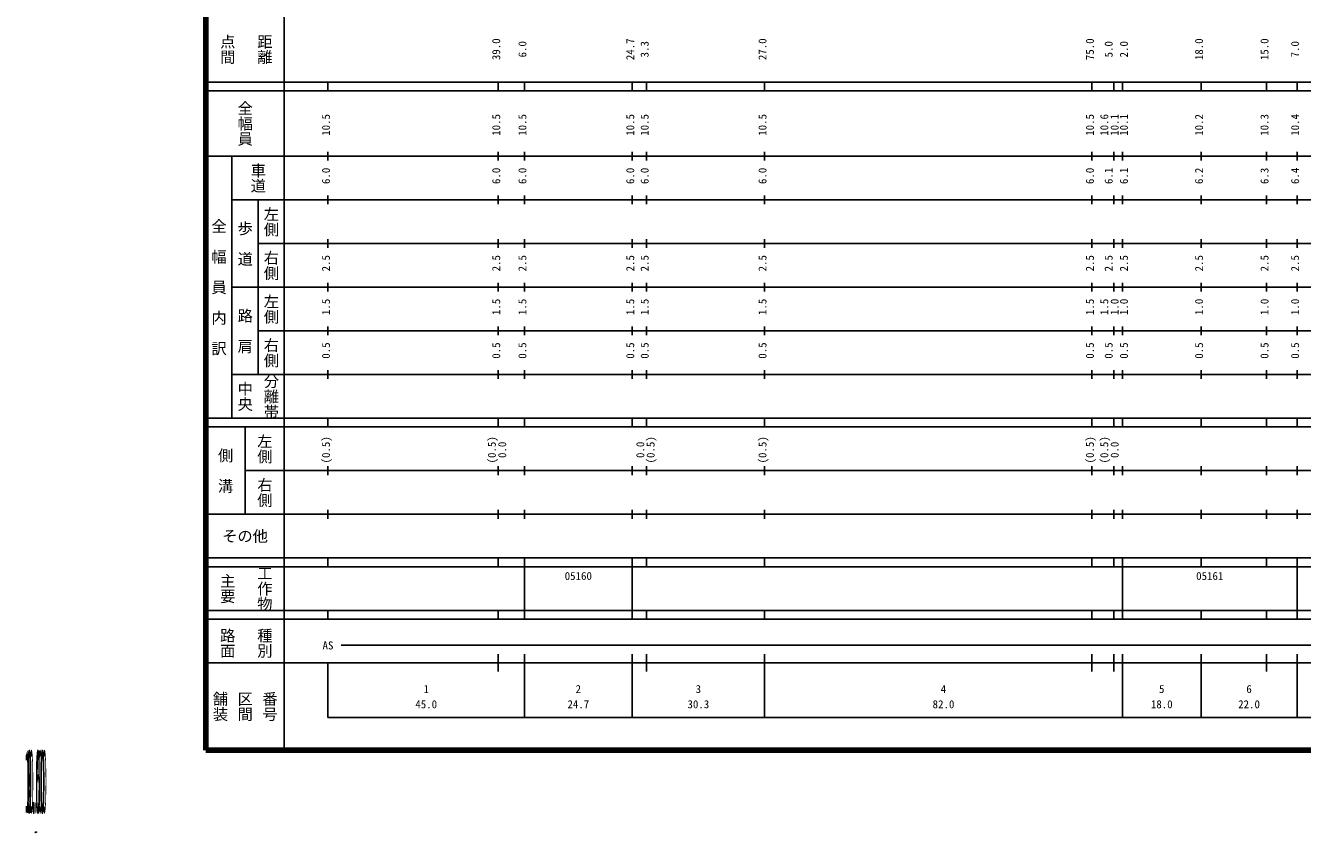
# Model space of a CAD drawing. Units: millimetres, scale not verified, with parts at other scales. Extents: x -1282 to 680000, y 1140 to 380000.
# Drawn here: x -1282 to 291232, y 1140 to 185930 of the extents above; entities that cross this region are included whole.
import ezdxf
from ezdxf.enums import TextEntityAlignment as Align

# ---------------------------------------------------------------- set-up
doc = ezdxf.new("R2010")
doc.units = ezdxf.units.MM
doc.header["$LTSCALE"] = 1000
doc.linetypes.add('CHAIN', pattern=[18.5, 12, -1.5, 3.5, -1.5])
for name, color, linetype, lineweight in [('M-BGD', 7, 'Continuous', 25), ('M-BMK', 2, 'CHAIN', 13), ('M-STR-HTXT', 7, 'Continuous', 13), ('M-TTL', 2, 'Continuous', 140), ('M-TTL-BAND', 7, 'Continuous', 25)]:
    doc.layers.add(name, color=color, linetype=linetype, lineweight=lineweight)
doc.styles.add('@ＭＳ ゴシック', font='')
doc.styles.add('ＭＳ ゴシック', font='')
doc.styles.get('@ＭＳ ゴシック').set_extended_font_data('@MS Gothic')
doc.styles.get('ＭＳ ゴシック').set_extended_font_data('MS Gothic')

msp = doc.modelspace()

# ---------------------------------------------------------------- linework, layer by layer
at = {"layer": 'M-BGD'}
for p, q in [((943, 1169), (925, 1187)), ((955, 1169), (943, 1169)), ((955, 1169), (955, 1166)), ((968, 1169), (955, 1169)), ((956, 1169), (956, 1167)), ((966, 1167), (956, 1167)), ((958, 1167), (958, 1159)), ((965, 1159), (958, 1159)), ((965, 1167), (965, 1159)), ((966, 1169), (966, 1167)), ((968, 1169), (968, 1166)), ((1160, 1169), (1218, 1169)), ((1218, 1169), (1218, 1167)), ((1218, 1169), (1228, 1169)), ((1223, 1169), (1223, 1199)), ((1228, 1169), (1228, 1144))]:
    msp.add_line(p, q, dxfattribs=at)
for points in [[(968, 1169), (986, 1169), (1068, 1169), (1149, 1169), (1155, 1169)], [(1155, 1169), (1155, 1174), (1160, 1174), (1160, 1169)]]:
    msp.add_lwpolyline(points, dxfattribs=at)
for centre in [(1223, 1199), (1223, 1192), (1223, 1184), (1223, 1177)]:
    msp.add_circle(centre, 1.2, dxfattribs=at)
at = {"layer": 'M-BMK'}
msp.add_line((1068, 1140), (1068, 1224), dxfattribs=at)
at = {"layer": 'M-STR-HTXT'}
for p, q in [((968, 1173), (968, 1248)), ((968, 1244), (975, 1246)), ((968, 1244), (1218, 1244)), ((968, 1244), (975, 1243)), ((968, 1219), (975, 1221)), ((968, 1219), (993, 1219)), ((968, 1219), (975, 1218)), ((993, 1219), (985, 1221)), ((993, 1219), (985, 1218)), ((993, 1174), (993, 1224)), ((993, 1219), (1000, 1221)), ((993, 1219), (1068, 1219)), ((993, 1219), (1000, 1218)), ((1068, 1219), (1060, 1221)), ((1068, 1219), (1060, 1218)), ((1068, 1219), (1075, 1221)), ((1068, 1219), (1143, 1219)), ((1068, 1219), (1075, 1218)), ((1143, 1219), (1135, 1221)), ((1143, 1219), (1135, 1218)), ((1143, 1224), (1143, 1174)), ((1143, 1219), (1150, 1221)), ((1143, 1219), (1155, 1219)), ((1143, 1219), (1150, 1218)), ((1155, 1219), (1148, 1221)), ((1155, 1219), (1148, 1218)), ((1155, 1224), (1155, 1174)), ((1155, 1219), (1162, 1221)), ((1155, 1219), (1218, 1219)), ((1155, 1219), (1162, 1218)), ((1218, 1244), (1210, 1246)), ((1218, 1244), (1210, 1243)), ((1218, 1219), (1210, 1221)), ((1218, 1219), (1210, 1218)), ((1218, 1249), (1218, 1174))]:
    msp.add_line(p, q, dxfattribs=at)
at = {"layer": 'M-TTL'}
for p, q in [((40000, 380000), (40000, 20000)), ((40000, 20000), (680000, 20000))]:
    msp.add_line(p, q, dxfattribs=at)
at = {"layer": 'M-TTL-BAND'}
for p, q in [((58000, 370000), (58000, 20000)), ((40000, 173000), (579000, 173000)), ((68000, 171000), (68000, 173000)), ((107000, 171000), (107000, 173000)), ((113000, 171000), (113000, 173000)), ((137700, 171000), (137700, 173000)), ((141000, 171000), (141000, 173000)), ((168000, 171000), (168000, 173000)), ((243000, 171000), (243000, 173000)), ((248000, 171000), (248000, 173000)), ((250000, 171000), (250000, 173000)), ((268000, 171000), (268000, 173000)), ((283000, 171000), (283000, 173000)), ((290000, 171000), (290000, 173000)), ((40000, 171000), (579000, 171000)), ((40000, 156000), (579000, 156000)), ((46000, 96000), (46000, 156000)), ((68000, 155000), (68000, 157000)), ((107000, 155000), (107000, 157000)), ((113000, 155000), (113000, 157000)), ((137700, 155000), (137700, 157000)), ((141000, 155000), (141000, 157000)), ((168000, 155000), (168000, 157000)), ((243000, 155000), (243000, 157000)), ((248000, 155000), (248000, 157000)), ((250000, 155000), (250000, 157000)), ((268000, 155000), (268000, 157000)), ((283000, 155000), (283000, 157000)), ((290000, 155000), (290000, 157000)), ((68000, 145000), (68000, 147000)), ((107000, 145000), (107000, 147000)), ((113000, 145000), (113000, 147000)), ((137700, 145000), (137700, 147000)), ((141000, 145000), (141000, 147000)), ((168000, 145000), (168000, 147000)), ((243000, 145000), (243000, 147000)), ((248000, 145000), (248000, 147000)), ((250000, 145000), (250000, 147000)), ((268000, 145000), (268000, 147000)), ((283000, 145000), (283000, 147000)), ((290000, 145000), (290000, 147000)), ((46000, 146000), (579000, 146000)), ((52000, 146000), (52000, 106000)), ((52000, 136000), (579000, 136000)), ((68000, 135000), (68000, 137000)), ((107000, 135000), (107000, 137000)), ((113000, 135000), (113000, 137000)), ((137700, 135000), (137700, 137000)), ((141000, 135000), (141000, 137000)), ((168000, 135000), (168000, 137000)), ((243000, 135000), (243000, 137000)), ((248000, 135000), (248000, 137000)), ((250000, 135000), (250000, 137000)), ((268000, 135000), (268000, 137000)), ((283000, 135000), (283000, 137000)), ((290000, 135000), (290000, 137000)), ((46000, 126000), (579000, 126000)), ((68000, 125000), (68000, 127000)), ((107000, 125000), (107000, 127000)), ((113000, 125000), (113000, 127000)), ((137700, 125000), (137700, 127000)), ((141000, 125000), (141000, 127000)), ((168000, 125000), (168000, 127000)), ((243000, 125000), (243000, 127000)), ((248000, 125000), (248000, 127000)), ((250000, 125000), (250000, 127000)), ((268000, 125000), (268000, 127000)), ((283000, 125000), (283000, 127000)), ((290000, 125000), (290000, 127000)), ((52000, 116000), (579000, 116000)), ((68000, 115000), (68000, 117000)), ((107000, 115000), (107000, 117000)), ((113000, 115000), (113000, 117000)), ((137700, 115000), (137700, 117000)), ((141000, 115000), (141000, 117000)), ((168000, 115000), (168000, 117000)), ((243000, 115000), (243000, 117000)), ((248000, 115000), (248000, 117000)), ((250000, 115000), (250000, 117000)), ((268000, 115000), (268000, 117000)), ((283000, 115000), (283000, 117000)), ((290000, 115000), (290000, 117000)), ((46000, 106000), (579000, 106000)), ((68000, 105000), (68000, 107000)), ((107000, 105000), (107000, 107000)), ((113000, 105000), (113000, 107000)), ((137700, 105000), (137700, 107000)), ((141000, 105000), (141000, 107000)), ((168000, 105000), (168000, 107000)), ((243000, 105000), (243000, 107000)), ((248000, 105000), (248000, 107000)), ((250000, 105000), (250000, 107000)), ((268000, 105000), (268000, 107000)), ((283000, 105000), (283000, 107000)), ((290000, 105000), (290000, 107000)), ((40000, 96000), (579000, 96000)), ((40000, 94000), (579000, 94000)), ((49000, 94000), (49000, 74000)), ((68000, 94000), (68000, 96000)), ((107000, 94000), (107000, 96000)), ((113000, 94000), (113000, 96000)), ((137700, 94000), (137700, 96000)), ((141000, 94000), (141000, 96000)), ((168000, 94000), (168000, 96000)), ((243000, 94000), (243000, 96000)), ((248000, 94000), (248000, 96000)), ((250000, 94000), (250000, 96000)), ((268000, 94000), (268000, 96000)), ((283000, 94000), (283000, 96000)), ((290000, 94000), (290000, 96000)), ((68000, 83000), (68000, 85000)), ((107000, 83000), (107000, 85000)), ((113000, 83000), (113000, 85000)), ((137700, 83000), (137700, 85000)), ((141000, 83000), (141000, 85000)), ((168000, 83000), (168000, 85000)), ((243000, 83000), (243000, 85000)), ((248000, 83000), (248000, 85000)), ((250000, 83000), (250000, 85000)), ((268000, 83000), (268000, 85000)), ((283000, 83000), (283000, 85000)), ((290000, 83000), (290000, 85000)), ((49000, 84000), (579000, 84000)), ((40000, 74000), (579000, 74000)), ((68000, 73000), (68000, 75000)), ((107000, 73000), (107000, 75000)), ((113000, 73000), (113000, 75000)), ((137700, 73000), (137700, 75000)), ((141000, 73000), (141000, 75000)), ((168000, 73000), (168000, 75000)), ((243000, 73000), (243000, 75000)), ((248000, 73000), (248000, 75000)), ((250000, 73000), (250000, 75000)), ((268000, 73000), (268000, 75000)), ((283000, 73000), (283000, 75000)), ((290000, 73000), (290000, 75000)), ((40000, 64000), (579000, 64000)), ((40000, 62000), (579000, 62000)), ((68000, 62000), (68000, 64000)), ((107000, 62000), (107000, 64000)), ((113000, 62000), (113000, 64000)), ((113000, 52000), (113000, 62000)), ((137700, 62000), (137700, 64000)), ((137700, 52000), (137700, 62000)), ((141000, 62000), (141000, 64000)), ((168000, 62000), (168000, 64000)), ((243000, 62000), (243000, 64000)), ((248000, 62000), (248000, 64000)), ((250000, 62000), (250000, 64000)), ((250000, 52000), (250000, 62000)), ((268000, 62000), (268000, 64000)), ((283000, 62000), (283000, 64000)), ((290000, 62000), (290000, 64000)), ((290000, 52000), (290000, 62000)), ((40000, 52000), (579000, 52000)), ((40000, 50000), (579000, 50000)), ((68000, 50000), (68000, 52000)), ((107000, 50000), (107000, 52000)), ((113000, 50000), (113000, 52000)), ((137700, 50000), (137700, 52000)), ((141000, 50000), (141000, 52000)), ((168000, 50000), (168000, 52000)), ((243000, 50000), (243000, 52000)), ((248000, 50000), (248000, 52000)), ((250000, 50000), (250000, 52000)), ((268000, 50000), (268000, 52000)), ((283000, 50000), (283000, 52000)), ((290000, 50000), (290000, 52000)), ((71000, 44000), (472000, 44000)), ((107000, 38000), (107000, 42000)), ((113000, 27500), (113000, 42000)), ((137700, 27500), (137700, 42000)), ((141000, 38000), (141000, 42000)), ((168000, 27500), (168000, 42000)), ((243000, 38000), (243000, 42000)), ((248000, 38000), (248000, 42000)), ((250000, 27500), (250000, 42000)), ((268000, 27500), (268000, 42000)), ((283000, 38000), (283000, 42000)), ((290000, 27500), (290000, 42000)), ((40000, 40000), (579000, 40000)), ((68000, 40000), (68000, 27500)), ((68000, 27500), (579000, 27500))]:
    msp.add_line(p, q, dxfattribs=at)

# ---------------------------------------------------------------- texts
at = {"layer": 'M-STR-HTXT', "style": 'ＭＳ ゴシック', "width": 0.1}
for s, p in [('10.00', (1082, 1247)), ('3.00', (1030, 1222)), ('1.00', (980, 1222)), ('3.00', (1106, 1222)), ('0.50', (1147, 1222)), ('2.50', (1187, 1222))]:
    msp.add_text(s, height=14660, dxfattribs=at).set_placement(p, align=Align.BOTTOM_CENTER)
at = {"layer": 'M-TTL-BAND', "style": '@ＭＳ ゴシック'}
for s, p in [('点間', (45000, 180500)), ('距離', (53500, 180500)), ('全幅員', (49000, 163500)), ('車道', (52000, 151000)), ('左側', (55000, 141000)), ('全\u3000幅\u3000員\u3000内\u3000訳', (43000, 126000)), ('歩\u3000道', (49000, 136000)), ('右側', (55000, 131000)), ('左側', (55000, 121000)), ('路\u3000肩', (49000, 116000)), ('右側', (55000, 111000)), ('分離帯', (55000, 101000)), ('中央', (49000, 101000)), ('左側', (53500, 89000)), ('側\u3000溝', (44500, 84000)), ('右側', (53500, 79000)), ('工作物', (53500, 57000)), ('主要', (45000, 57000)), ('路面', (45000, 44500)), ('種別', (53500, 44500)), ('舗装', (43333, 30000)), ('区間', (49000, 30000)), ('番号', (54667, 30000))]:
    msp.add_text(s, height=2566, rotation=270, dxfattribs=at).set_placement(p, align=Align.MIDDLE_CENTER)
at = {"layer": 'M-TTL-BAND', "style": 'ＭＳ ゴシック'}
for s, p in [('39.0', (108000, 180500)), ('6.0', (114000, 180500)), ('24.7', (138700, 180500)), ('3.3', (142000, 180500)), ('27.0', (169000, 180500)), ('75.0', (244000, 180500)), ('5.0', (248292, 180500)), ('2.0', (251793, 180500)), ('18.0', (269000, 180500)), ('15.0', (284000, 180500)), ('7.0', (291000, 180500)), ('10.5', (69000, 163174)), ('10.5', (108000, 163174)), ('10.5', (114000, 163174)), ('10.5', (138700, 163174)), ('10.5', (142000, 163174)), ('10.5', (169000, 163174)), ('10.5', (244000, 163174)), ('10.6', (247292, 163174)), ('10.1', (249662, 163174)), ('10.1', (251793, 163174)), ('10.2', (269000, 163174)), ('10.3', (284000, 163174)), ('10.4', (291000, 163174)), ('6.0', (69000, 151500)), ('6.0', (108000, 151500)), ('6.0', (114000, 151500)), ('6.0', (138700, 151500)), ('6.0', (142000, 151500)), ('6.0', (169000, 151500)), ('6.0', (244000, 151500)), ('6.1', (248292, 151500)), ('6.1', (251793, 151500)), ('6.2', (269000, 151500)), ('6.3', (284000, 151500)), ('6.4', (291000, 151500)), ('2.5', (69000, 131500)), ('2.5', (108000, 131500)), ('2.5', (114000, 131500)), ('2.5', (138700, 131500)), ('2.5', (142000, 131500)), ('2.5', (169000, 131500)), ('2.5', (244000, 131500)), ('2.5', (248292, 131500)), ('2.5', (251793, 131500)), ('2.5', (269000, 131500)), ('2.5', (284000, 131500)), ('2.5', (291000, 131500)), ('1.5', (69000, 121500)), ('1.5', (108000, 121500)), ('1.5', (114000, 121500)), ('1.5', (138700, 121500)), ('1.5', (142000, 121500)), ('1.5', (169000, 121500)), ('1.5', (244000, 121500)), ('1.5', (247292, 121500)), ('1.0', (249662, 121500)), ('1.0', (251793, 121500)), ('1.0', (269000, 121500)), ('1.0', (284000, 121500)), ('1.0', (291000, 121500)), ('0.5', (69000, 111500)), ('0.5', (108000, 111500)), ('0.5', (114000, 111500)), ('0.5', (138700, 111500)), ('0.5', (142000, 111500)), ('0.5', (169000, 111500)), ('0.5', (244000, 111500)), ('0.5', (248292, 111500)), ('0.5', (251793, 111500)), ('0.5', (269000, 111500)), ('0.5', (284000, 111500)), ('0.5', (291000, 111500)), ('(0.5)', (69000, 88764)), ('(0.5)', (107000, 88764)), ('(0.5)', (143370, 88764)), ('(0.5)', (169000, 88764)), ('(0.5)', (244000, 88764)), ('(0.5)', (247292, 88764)), ('0.0', (109370, 88764)), ('0.0', (141000, 88764)), ('0.0', (249662, 88764))]:
    msp.add_text(s, height=1833, rotation=90, dxfattribs=at).set_placement(p, align=Align.BOTTOM_CENTER)
msp.add_text('その他', height=2566, dxfattribs=at).set_placement((49000, 69000), align=Align.MIDDLE_CENTER)
for s, p in [('05160', (122225, 58405)), ('05161', (266875, 58405))]:
    msp.add_text(s, height=1833, dxfattribs=at).set_placement(p, align=Align.BOTTOM_LEFT)
for s, p in [('AS', (68000, 42500)), ('1', (90500, 32523)), ('2', (125350, 32523)), ('3', (152850, 32523)), ('4', (209000, 32523)), ('5', (259000, 32523)), ('6', (279000, 32523)), ('45.0', (90500, 29033)), ('24.7', (125350, 29033)), ('30.3', (152850, 29033)), ('82.0', (209000, 29033)), ('18.0', (259000, 29033)), ('22.0', (279000, 29033))]:
    msp.add_text(s, height=1833, dxfattribs=at).set_placement(p, align=Align.BOTTOM_CENTER)

doc.saveas('drawing.dxf')
